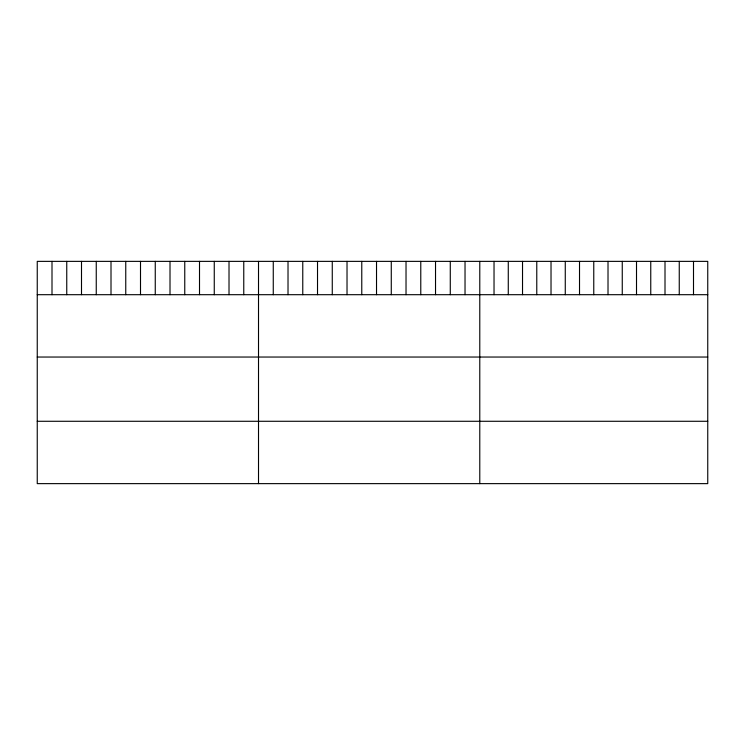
<?xml version="1.0" encoding="UTF-8"?>
<svg xmlns="http://www.w3.org/2000/svg" width="745" height="745" viewBox="0 0 745 745"><rect width="100%" height="100%" fill="white"/><g stroke="black" fill="none" stroke-linecap="round" stroke-linejoin="round"><path stroke-width="1.12" d="M707.75 294.694L707.75 483.635L37.25 483.635L37.25 261.365L707.75 261.365L707.75 294.694L37.25 294.694M37.25 357.041L707.75 357.041M37.25 421.279L707.75 421.279M693.502 261.365L693.502 294.694M679.254 261.365L679.254 294.694M665.006 261.365L665.006 294.694M650.757 261.365L650.757 294.694M636.509 261.365L636.509 294.694M622.261 261.365L622.261 294.694M608.013 261.365L608.013 294.694M593.765 261.365L593.765 294.694M579.517 261.365L579.517 294.694M565.269 261.365L565.269 294.694M551.021 261.365L551.021 294.694M536.773 261.365L536.773 294.694M522.524 261.365L522.524 294.694M508.276 261.365L508.276 294.694M494.028 261.365L494.028 294.694M479.78 261.365L479.78 483.635M465.029 261.365L465.029 294.694M450.278 261.365L450.278 294.694M435.527 261.365L435.527 294.694M420.776 261.365L420.776 294.694M406.025 261.365L406.025 294.694M391.274 261.365L391.274 294.694M376.523 261.365L376.523 294.694M361.772 261.365L361.772 294.694M347.021 261.365L347.021 294.694M332.27 261.365L332.27 294.694M317.519 261.365L317.519 294.694M302.768 261.365L302.768 294.694M288.017 261.365L288.017 294.694M273.266 261.365L273.266 294.694M258.515 261.365L258.515 483.635M243.764 261.365L243.764 294.694M229.013 261.365L229.013 294.694M214.262 261.365L214.262 294.694M199.511 261.365L199.511 294.694M184.76 261.365L184.76 294.694M170.009 261.365L170.009 294.694M155.258 261.365L155.258 294.694M140.507 261.365L140.507 294.694M125.756 261.365L125.756 294.694M111.005 261.365L111.005 294.694M96.254 261.365L96.254 294.694M81.503 261.365L81.503 294.694M66.752 261.365L66.752 294.694M52.001 261.365L52.001 294.694"/></g></svg>
